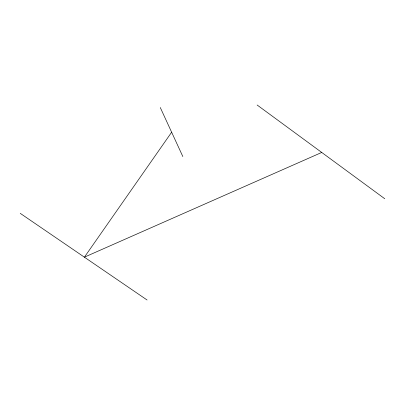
<?xml version="1.0" encoding="UTF-8"?>
<svg xmlns="http://www.w3.org/2000/svg" width="405" height="405" viewBox="0 0 405 405"><rect width="100%" height="100%" fill="white"/><g stroke="black" fill="none" stroke-linecap="round" stroke-linejoin="round"><path stroke-width="0.61" d="M171.639 132.227L84.397 257.17L321.727 152.452M20.25 213.349L147.066 299.989M257.145 105.011L384.75 198.739M160.279 107.533L182.832 156.548"/></g></svg>
